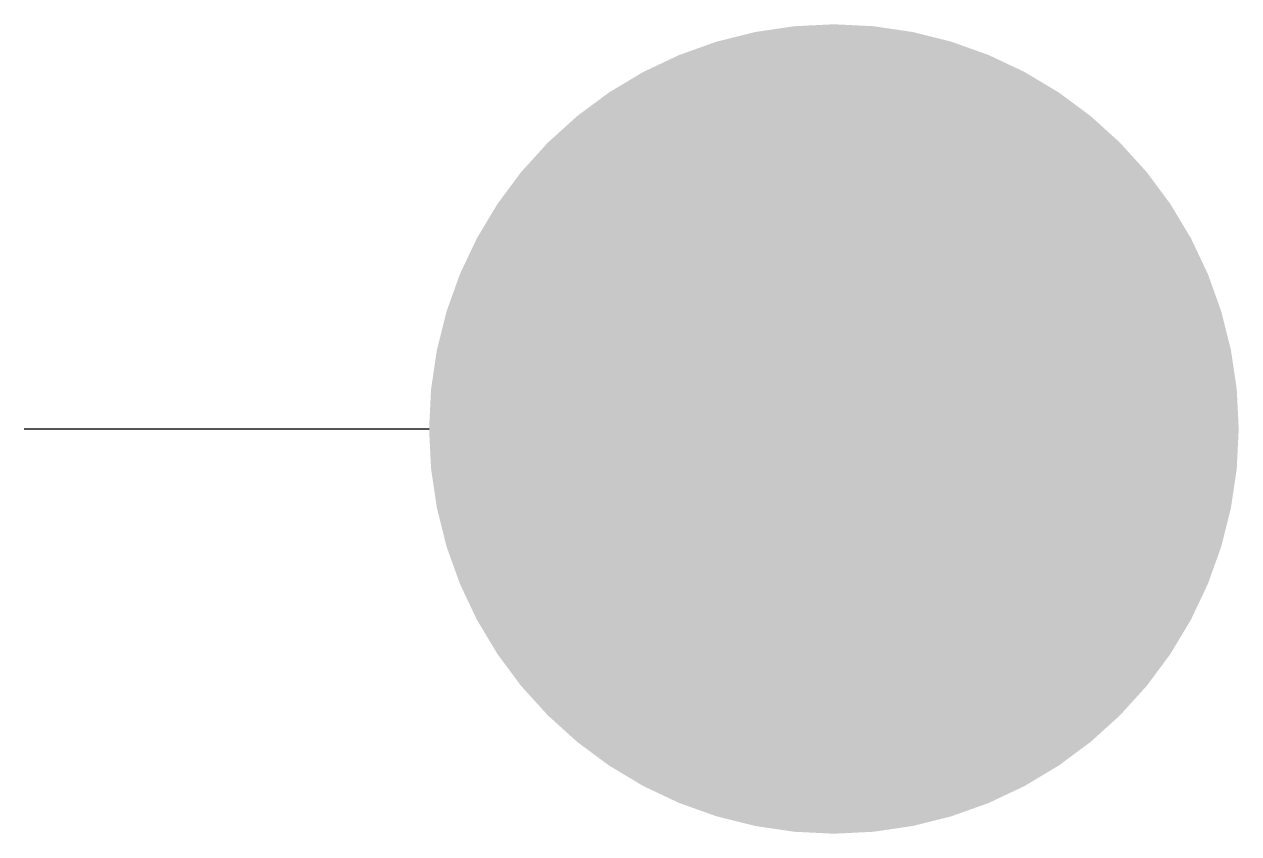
# Model space of a CAD drawing. Extents: x -1 to 0.5, y -0.5 to 0.5.
import ezdxf

# ---------------------------------------------------------------- set-up
doc = ezdxf.new("R2010")
doc.units = 0
doc.header["$LTSCALE"] = 40
doc.header["$MEASUREMENT"] = 0

msp = doc.modelspace()

# ---------------------------------------------------------------- linework, layer by layer
at = {"color": 0, "linetype": 'ByBlock', "lineweight": -2}
msp.add_line((-0.5, 0), (-1, 0), dxfattribs=at)
at = {"color": 0, "linetype": 'ByBlock', "const_width": 0.5}
msp.add_lwpolyline([(-0.25, 0, 1), (0.25, 0, 1)], format="xyb", close=True, dxfattribs=at)

doc.saveas('drawing.dxf')
